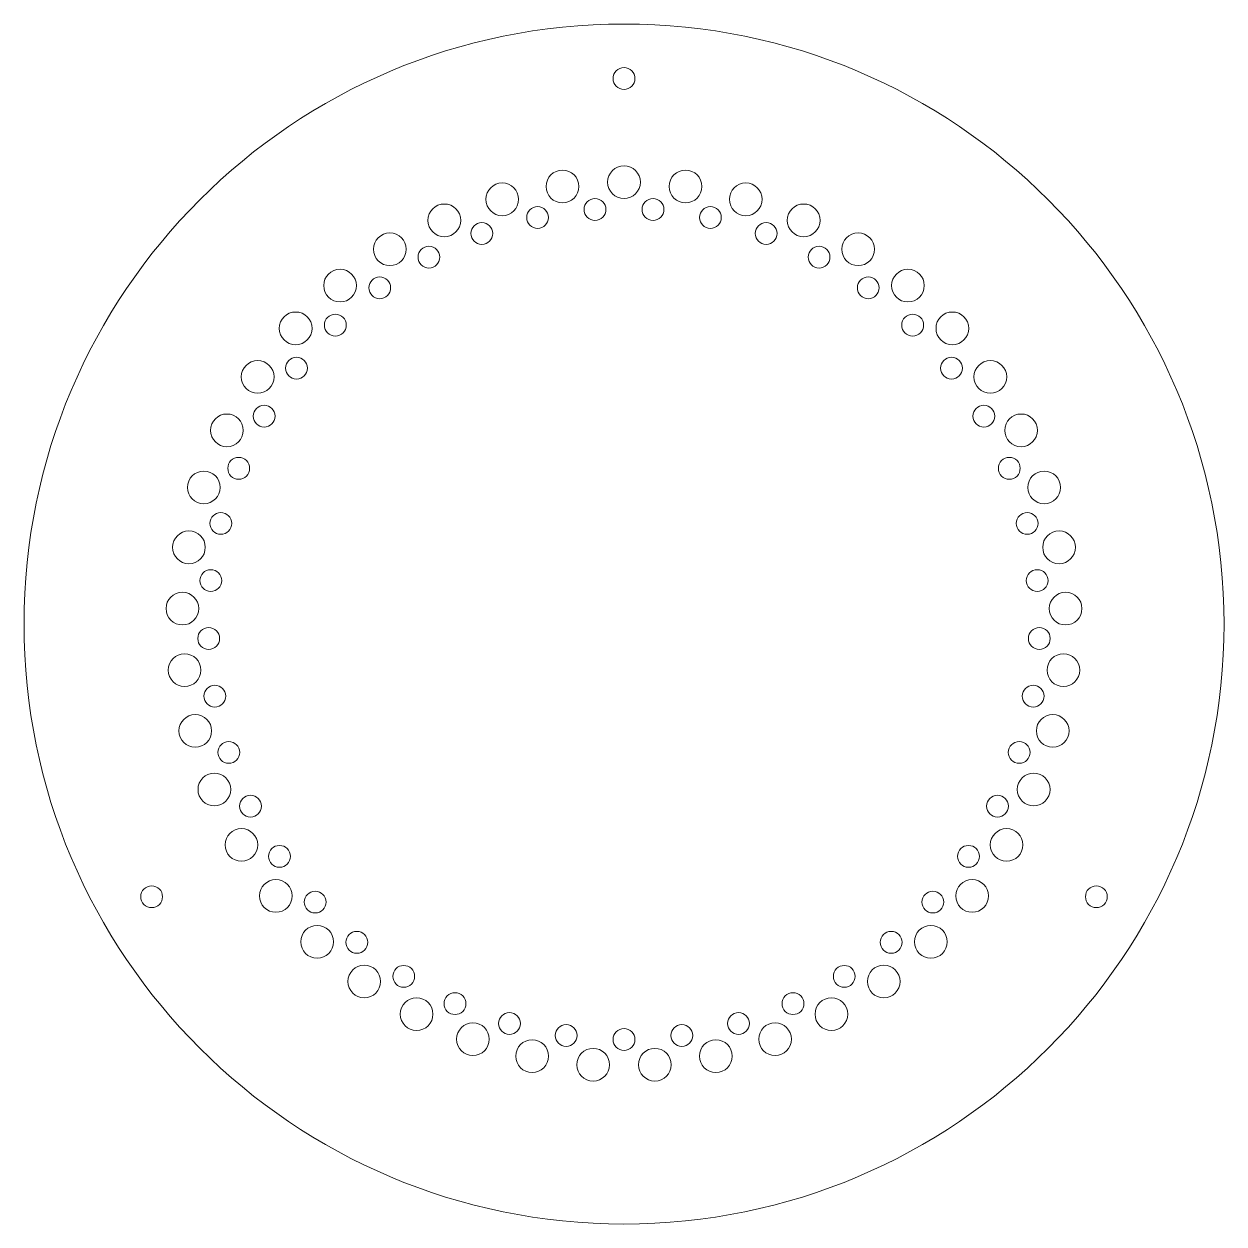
# Model space of a CAD drawing. Header units: millimetres. Extents: x -55 to 55, y -55 to 55.
import ezdxf

# ---------------------------------------------------------------- set-up
doc = ezdxf.new("R2010")
doc.units = ezdxf.units.MM
doc.layers.get('0').update_dxf_attribs({"linetype": 'CONTINUOUS', "lineweight": 0})

msp = doc.modelspace()

# ---------------------------------------------------------------- linework, layer by layer
for centre, radius in [((0, 0), 55), ((0, 50), 1), ((0, 40.5), 1.5), ((-5.64, 40.11), 1.5), ((5.64, 40.11), 1.5), ((-11.16, 38.93), 1.5), ((11.16, 38.93), 1.5), ((-2.66, 38), 1), ((2.66, 38), 1), ((-16.47, 37), 1.5), ((-7.92, 37.26), 1), ((7.92, 37.26), 1), ((16.47, 37), 1.5), ((-13.03, 35.8), 1), ((13.03, 35.8), 1), ((-21.46, 34.35), 1.5), ((21.46, 34.35), 1.5), ((-17.88, 33.63), 1), ((17.88, 33.63), 1), ((-26.03, 31.02), 1.5), ((26.03, 31.02), 1.5), ((-22.39, 30.82), 1), ((22.39, 30.82), 1), ((-30.1, 27.1), 1.5), ((-26.46, 27.4), 1), ((26.46, 27.4), 1), ((30.1, 27.1), 1.5), ((-30.02, 23.45), 1), ((30.02, 23.45), 1), ((-33.58, 22.65), 1.5), ((33.58, 22.65), 1.5), ((-32.99, 19.05), 1), ((32.99, 19.05), 1), ((-36.4, 17.75), 1.5), ((36.4, 17.75), 1.5), ((-35.32, 14.27), 1), ((35.32, 14.27), 1), ((-38.52, 12.52), 1.5), ((38.52, 12.52), 1.5), ((-36.96, 9.22), 1), ((36.96, 9.22), 1), ((-39.88, 7.03), 1.5), ((39.88, 7.03), 1.5), ((-37.88, 3.98), 1), ((37.88, 3.98), 1), ((-40.48, 1.41), 1.5), ((40.48, 1.41), 1.5), ((-38.07, -1.33), 1), ((38.07, -1.33), 1), ((-40.28, -4.23), 1.5), ((40.28, -4.23), 1.5), ((-37.51, -6.61), 1), ((37.51, -6.61), 1), ((-39.3, -9.8), 1.5), ((39.3, -9.8), 1.5), ((-36.23, -11.77), 1), ((36.23, -11.77), 1), ((-37.55, -15.17), 1.5), ((37.55, -15.17), 1.5), ((-34.24, -16.7), 1), ((34.24, -16.7), 1), ((-35.07, -20.25), 1.5), ((35.07, -20.25), 1.5), ((-31.58, -21.3), 1), ((31.58, -21.3), 1), ((-43.3, -25), 1), ((-31.91, -24.93), 1.5), ((31.91, -24.93), 1.5), ((43.3, -25), 1), ((-28.31, -25.49), 1), ((28.31, -25.49), 1), ((-28.13, -29.13), 1.5), ((-24.49, -29.18), 1), ((24.49, -29.18), 1), ((28.13, -29.13), 1.5), ((-23.81, -32.77), 1.5), ((-20.19, -32.3), 1), ((20.19, -32.3), 1), ((23.81, -32.77), 1.5), ((-15.49, -34.8), 1), ((15.49, -34.8), 1), ((-19.01, -35.76), 1.5), ((19.01, -35.76), 1.5), ((-10.5, -36.62), 1), ((10.5, -36.62), 1), ((-13.85, -38.06), 1.5), ((-5.3, -37.72), 1), ((0, -38.09), 1), ((5.3, -37.72), 1), ((13.85, -38.06), 1.5), ((-8.42, -39.61), 1.5), ((8.42, -39.61), 1.5), ((-2.83, -40.4), 1.5), ((2.83, -40.4), 1.5)]:
    msp.add_circle(centre, radius)

doc.saveas('drawing.dxf')
